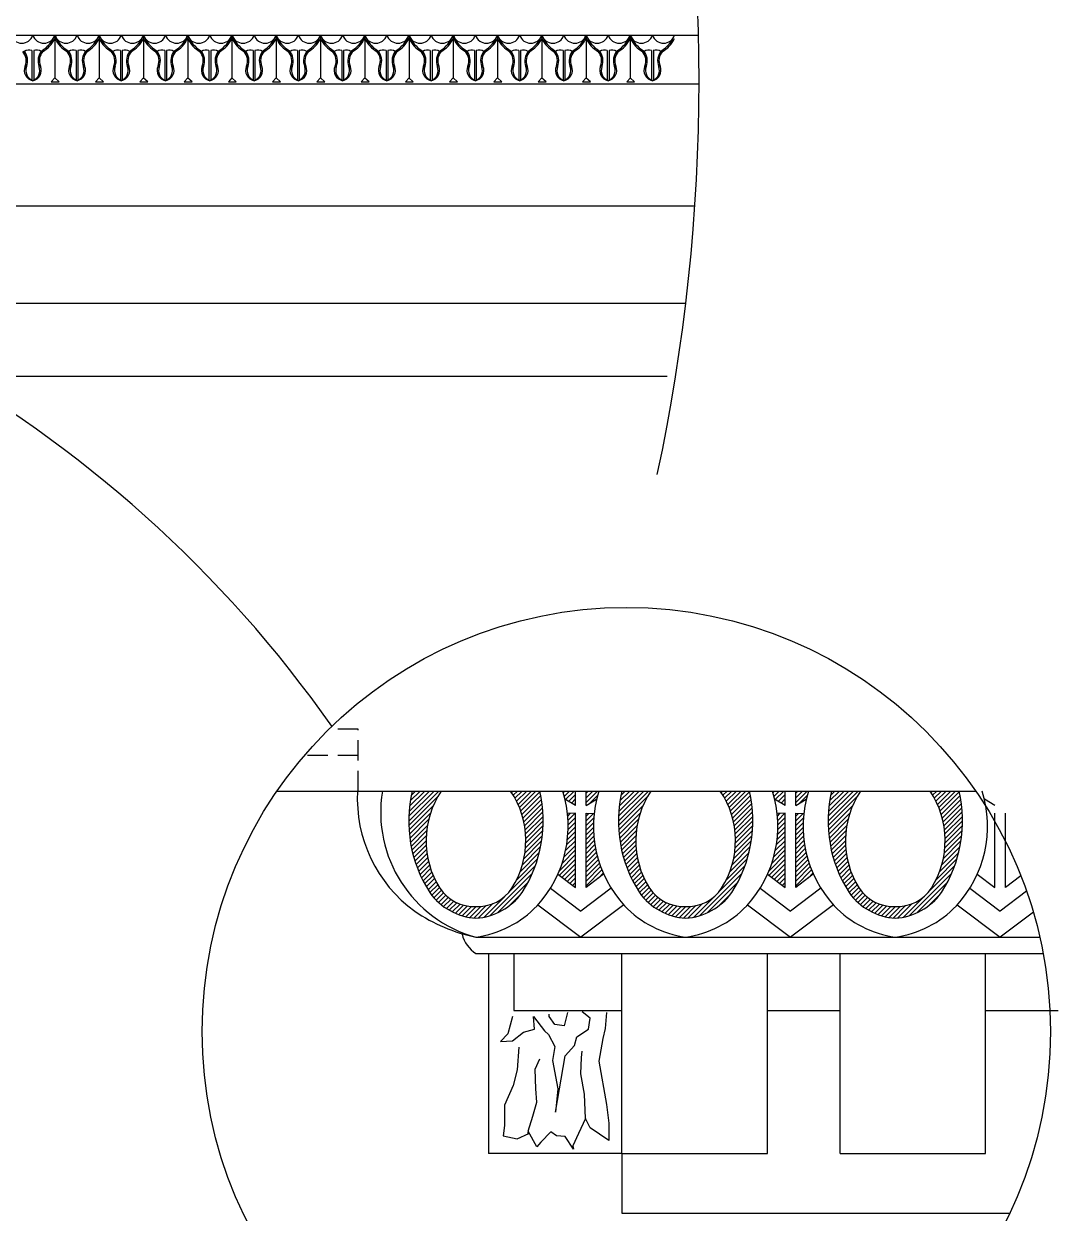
# Model space of a CAD drawing. Extents: x 225 to 2401, y 148 to 3508.
# Drawn here: x 1014 to 1651, y 1958 to 2691 of the extents above; entities that cross this region are included whole.
import ezdxf

# ---------------------------------------------------------------- set-up
doc = ezdxf.new("R2010")
doc.units = 0
doc.header["$LTSCALE"] = 10
doc.header["$MEASUREMENT"] = 0
doc.linetypes.add('HIDDEN', pattern=[0.375, 0.25, -0.125])
for name, color, linetype in [('3', 3, 'CONTINUOUS'), ('4', 4, 'CONTINUOUS'), ('7', 7, 'CONTINUOUS'), ('BH', 3, 'CONTINUOUS'), ('DIM', 3, 'CONTINUOUS')]:
    doc.layers.add(name, color=color, linetype=linetype)
pattern_1 = [(45, (603.1543, -441.7378), (-1.4274718, 1.4274718), [])]
pattern_2 = [(45, (732.3543, -441.7378), (-1.4274718, 1.4274718), [])]

msp = doc.modelspace()

# ---------------------------------------------------------------- hatches: boundary and pattern name
at = {"layer": '3'}
h = msp.add_hatch(dxfattribs=at)
h.set_pattern_fill('ANSI31', color=256, scale=16.15, style=0)
h.set_pattern_definition([(45, (473.9543, -441.7378), (-1.4274718, 1.4274718), [])])
h.paths.add_polyline_path([(1331.63, 2217.95), (1313.7, 2217.95, -0.297247), (1314.52, 2158.03, -0.262813), (1292.31, 2146.85, -0.262813), (1270.09, 2158.03, -0.297247), (1270.91, 2217.95), (1252.98, 2217.95, 0.20319), (1263.91, 2155.34, 0.224863), (1292.31, 2139.61, 0.224863), (1320.7, 2155.34, 0.20319)])
h = msp.add_hatch(dxfattribs=at)
h.set_pattern_fill('ANSI31', color=256, scale=16.15, style=0)
h.set_pattern_definition(pattern_1)
h.paths.add_polyline_path([(1353.68, 2217.95), (1345.77, 2217.95, -0.018345), (1347.18, 2212.85), (1353.68, 2208.97)])
h.paths.add_polyline_path([(1353.68, 2204.27), (1348.7, 2204, -0.133078), (1342.83, 2166.73), (1353.68, 2158.57)])
h.paths.add_polyline_path([(1365.11, 2204), (1360.14, 2204.27), (1360.14, 2158.57), (1370.98, 2166.73, -0.133078)])
h.paths.add_polyline_path([(1360.14, 2217.95), (1360.14, 2208.97), (1366.63, 2212.85, -0.018345), (1368.04, 2217.95)])
h = msp.add_hatch(dxfattribs=at)
h.set_pattern_fill('ANSI31', color=256, scale=16.15, style=0)
h.set_pattern_definition(pattern_1)
h.paths.add_polyline_path([(1460.83, 2217.95), (1442.9, 2217.95, -0.297247), (1443.72, 2158.03, -0.262813), (1421.51, 2146.85, -0.262813), (1399.29, 2158.03, -0.297247), (1400.11, 2217.95), (1382.18, 2217.95, 0.20319), (1393.11, 2155.34, 0.224863), (1421.51, 2139.61, 0.224863), (1449.9, 2155.34, 0.20319)])
h = msp.add_hatch(dxfattribs=at)
h.set_pattern_fill('ANSI31', color=256, scale=16.15, style=0)
h.set_pattern_definition(pattern_2)
h.paths.add_polyline_path([(1482.88, 2217.95), (1474.97, 2217.95, -0.018345), (1476.38, 2212.85), (1482.88, 2208.97)])
h.paths.add_polyline_path([(1482.88, 2204.27), (1477.9, 2204, -0.133078), (1472.03, 2166.73), (1482.88, 2158.57)])
h.paths.add_polyline_path([(1494.31, 2204), (1489.34, 2204.27), (1489.34, 2158.57), (1500.18, 2166.73, -0.133078)])
h.paths.add_polyline_path([(1489.34, 2217.95), (1489.34, 2208.97), (1495.83, 2212.85, -0.018345), (1497.24, 2217.95)])
at = {"layer": 'BH'}
h = msp.add_hatch(dxfattribs=at)
h.set_pattern_fill('ANSI31', color=256, scale=16.15, style=0)
h.set_pattern_definition(pattern_2)
h.paths.add_polyline_path([(1590.03, 2217.95), (1572.1, 2217.95, -0.297247), (1572.92, 2158.03, -0.262813), (1550.71, 2146.85, -0.262813), (1528.49, 2158.03, -0.297247), (1529.31, 2217.95), (1511.38, 2217.95, 0.20319), (1522.31, 2155.34, 0.224863), (1550.71, 2139.61, 0.224863), (1579.1, 2155.34, 0.20319)])

# ---------------------------------------------------------------- linework, layer by layer
at = {"layer": '3'}
for p, q in [((1032.89, 2683.47), (1032.89, 2657.12)), ((1032.89, 2683.47), (1032.89, 2657.12)), ((1060.16, 2683.47), (1060.16, 2657.12)), ((1087.43, 2683.47), (1087.43, 2657.12)), ((1114.71, 2683.47), (1114.71, 2657.12)), ((1141.98, 2683.47), (1141.98, 2657.12)), ((1169.25, 2683.47), (1169.25, 2657.12)), ((1196.53, 2683.47), (1196.53, 2657.12)), ((1223.8, 2683.47), (1223.8, 2657.12)), ((1251.07, 2683.47), (1251.07, 2657.12)), ((1278.34, 2683.47), (1278.34, 2657.12)), ((1305.62, 2683.47), (1305.62, 2657.12)), ((1332.89, 2683.47), (1332.89, 2657.12)), ((1360.16, 2683.47), (1360.16, 2657.12)), ((1387.43, 2683.47), (1387.43, 2657.12)), ((1018.71, 2674.05), (1018.71, 2655.76)), ((1019.8, 2674.05), (1019.8, 2655.76)), ((1045.98, 2674.05), (1045.98, 2655.76)), ((1045.98, 2674.05), (1045.98, 2655.76)), ((1047.07, 2674.05), (1047.07, 2655.76)), ((1047.07, 2674.05), (1047.07, 2655.76)), ((1073.25, 2674.05), (1073.25, 2655.76)), ((1074.34, 2674.05), (1074.34, 2655.76)), ((1100.53, 2674.05), (1100.53, 2655.76)), ((1101.62, 2674.05), (1101.62, 2655.76)), ((1127.8, 2674.05), (1127.8, 2655.76)), ((1128.89, 2674.05), (1128.89, 2655.76)), ((1155.07, 2674.05), (1155.07, 2655.76)), ((1156.16, 2674.05), (1156.16, 2655.76)), ((1182.34, 2674.05), (1182.34, 2655.76)), ((1183.43, 2674.05), (1183.43, 2655.76)), ((1209.62, 2674.05), (1209.62, 2655.76)), ((1210.71, 2674.05), (1210.71, 2655.76)), ((1236.89, 2674.05), (1236.89, 2655.76)), ((1237.98, 2674.05), (1237.98, 2655.76)), ((1264.16, 2674.05), (1264.16, 2655.76)), ((1265.25, 2674.05), (1265.25, 2655.76)), ((1291.43, 2674.05), (1291.43, 2655.76)), ((1292.53, 2674.05), (1292.53, 2655.76)), ((1318.71, 2674.05), (1318.71, 2655.76)), ((1319.8, 2674.05), (1319.8, 2655.76)), ((1345.98, 2674.05), (1345.98, 2655.76)), ((1347.07, 2674.05), (1347.07, 2655.76)), ((1373.25, 2674.05), (1373.25, 2655.76)), ((1374.34, 2674.05), (1374.34, 2655.76)), ((1400.53, 2674.05), (1400.53, 2655.76)), ((1401.62, 2674.05), (1401.62, 2655.76)), ((1032.9, 2657.19), (1030.66, 2654.86)), ((1032.9, 2657.19), (1030.66, 2654.86)), ((1030.66, 2654.86), (1035.53, 2654.86)), ((1030.66, 2654.86), (1035.53, 2654.86)), ((1035.53, 2654.86), (1032.8, 2657.19)), ((1035.53, 2654.86), (1032.8, 2657.19)), ((1060.18, 2657.19), (1057.93, 2654.86)), ((1057.93, 2654.86), (1062.81, 2654.86)), ((1062.81, 2654.86), (1060.08, 2657.19)), ((1087.45, 2657.19), (1085.21, 2654.86)), ((1085.21, 2654.86), (1090.08, 2654.86)), ((1090.08, 2654.86), (1087.35, 2657.19)), ((1114.72, 2657.19), (1112.48, 2654.86)), ((1112.48, 2654.86), (1117.35, 2654.86)), ((1117.35, 2654.86), (1114.62, 2657.19)), ((1141.99, 2657.19), (1139.75, 2654.86)), ((1139.75, 2654.86), (1144.62, 2654.86)), ((1144.62, 2654.86), (1141.9, 2657.19)), ((1169.27, 2657.19), (1167.02, 2654.86)), ((1167.02, 2654.86), (1171.9, 2654.86)), ((1171.9, 2654.86), (1169.17, 2657.19)), ((1196.54, 2657.19), (1194.3, 2654.86)), ((1194.3, 2654.86), (1199.17, 2654.86)), ((1199.17, 2654.86), (1196.44, 2657.19)), ((1223.81, 2657.19), (1221.57, 2654.86)), ((1221.57, 2654.86), (1226.44, 2654.86)), ((1226.44, 2654.86), (1223.71, 2657.19)), ((1251.08, 2657.19), (1248.84, 2654.86)), ((1248.84, 2654.86), (1253.72, 2654.86)), ((1253.72, 2654.86), (1250.99, 2657.19)), ((1278.36, 2657.19), (1276.12, 2654.86)), ((1276.12, 2654.86), (1280.99, 2654.86)), ((1280.99, 2654.86), (1278.26, 2657.19)), ((1305.63, 2657.19), (1303.39, 2654.86)), ((1303.39, 2654.86), (1308.26, 2654.86)), ((1308.26, 2654.86), (1305.53, 2657.19)), ((1332.9, 2657.19), (1330.66, 2654.86)), ((1330.66, 2654.86), (1335.53, 2654.86)), ((1335.53, 2654.86), (1332.8, 2657.19)), ((1360.18, 2657.19), (1357.93, 2654.86)), ((1357.93, 2654.86), (1362.81, 2654.86)), ((1362.81, 2654.86), (1360.08, 2657.19)), ((1387.45, 2657.19), (1385.21, 2654.86)), ((1385.21, 2654.86), (1390.08, 2654.86)), ((1390.08, 2654.86), (1387.35, 2657.19)), ((1353.68, 2208.97), (1347.18, 2212.85)), ((1353.68, 2208.97), (1353.68, 2217.95)), ((1360.14, 2208.97), (1360.14, 2217.95)), ((1360.14, 2208.97), (1366.63, 2212.85)), ((1482.88, 2208.97), (1476.38, 2212.85)), ((1482.88, 2208.97), (1482.88, 2217.95)), ((1489.34, 2208.97), (1489.34, 2217.95)), ((1489.34, 2208.97), (1495.83, 2212.85)), ((1612.08, 2208.97), (1605.58, 2212.85)), ((1353.68, 2204.27), (1348.7, 2204)), ((1353.68, 2158.57), (1353.68, 2204.27)), ((1360.14, 2204.27), (1365.11, 2204)), ((1360.14, 2158.57), (1360.14, 2204.27)), ((1482.88, 2204.27), (1477.9, 2204)), ((1482.88, 2158.57), (1482.88, 2204.27)), ((1489.34, 2204.27), (1494.31, 2204)), ((1489.34, 2158.57), (1489.34, 2204.27)), ((1612.08, 2158.57), (1612.08, 2204.27)), ((1618.54, 2158.57), (1618.54, 2204.27)), ((1342.83, 2166.73), (1353.68, 2158.57)), ((1370.98, 2166.73), (1360.14, 2158.57)), ((1472.03, 2166.73), (1482.88, 2158.57)), ((1500.18, 2166.73), (1489.34, 2158.57)), ((1601.23, 2166.73), (1612.08, 2158.57)), ((1628.06, 2165.74), (1618.54, 2158.57)), ((1338.22, 2158.07), (1356.91, 2144.01)), ((1375.59, 2158.07), (1356.91, 2144.01)), ((1467.42, 2158.07), (1486.11, 2144.01)), ((1504.79, 2158.07), (1486.11, 2144.01)), ((1596.62, 2158.07), (1615.31, 2144.01)), ((1631.6, 2156.27), (1615.31, 2144.01)), ((1330.44, 2147.76), (1356.91, 2127.84)), ((1383.37, 2147.76), (1356.91, 2127.84)), ((1459.64, 2147.76), (1486.11, 2127.84)), ((1512.57, 2147.76), (1486.11, 2127.84)), ((1588.84, 2147.76), (1615.31, 2127.84)), ((1635.79, 2143.26), (1615.31, 2127.84)), ((1292.31, 2127.88), (1639.79, 2127.88)), ((1315.72, 2117.88), (1315.72, 2082.68)), ((1471.91, 1994.68), (1471.91, 2117.88)), ((1516.71, 1994.68), (1516.71, 2117.88)), ((1606.31, 1994.68), (1606.31, 2117.88)), ((1315.72, 2082.68), (1382.31, 2082.68)), ((1471.91, 2082.68), (1516.71, 2082.68)), ((1606.31, 2082.68), (1651.11, 2082.68)), ((1382.31, 1994.68), (1471.91, 1994.68)), ((1382.31, 1994.68), (1382.31, 1994.68)), ((1516.71, 1994.68), (1606.31, 1994.68))]:
    msp.add_line(p, q, dxfattribs=at)
for points in [[(1404.07, 2412.96, 0.10605), (1404.07, 2898.02, -0.152399), (1434.18, 3413.58)], [(1252.98, 2217.95, 0.20319), (1263.91, 2155.34, 0.224863), (1292.31, 2139.61, 0.224863), (1320.7, 2155.34, 0.20319), (1331.63, 2217.95)], [(1270.91, 2217.95, 0.297247), (1270.09, 2158.03, 0.262813), (1292.31, 2146.85, 0.262813), (1314.52, 2158.03, 0.297247), (1313.7, 2217.95)], [(1368.04, 2217.95, 0.269333), (1383.85, 2147.24, 0.168546), (1421.51, 2127.88, 0.168546), (1459.16, 2147.24, 0.269333), (1474.97, 2217.95)], [(1382.18, 2217.95, 0.20319), (1393.11, 2155.34, 0.224863), (1421.51, 2139.61, 0.224863), (1449.9, 2155.34, 0.20319), (1460.83, 2217.95)], [(1400.11, 2217.95, 0.297247), (1399.29, 2158.03, 0.262813), (1421.51, 2146.85, 0.262813), (1443.72, 2158.03, 0.297247), (1442.9, 2217.95)], [(1497.24, 2217.95, 0.269333), (1513.05, 2147.24, 0.168546), (1550.71, 2127.88, 0.168546), (1588.36, 2147.24, 0.269333), (1604.17, 2217.95)], [(1511.38, 2217.95, 0.20319), (1522.31, 2155.34, 0.224863), (1550.71, 2139.61, 0.224863), (1579.1, 2155.34, 0.20319), (1590.03, 2217.95)], [(1529.31, 2217.95, 0.297247), (1528.49, 2158.03, 0.262813), (1550.71, 2146.85, 0.262813), (1572.92, 2158.03, 0.297247), (1572.1, 2217.95)]]:
    msp.add_lwpolyline(points, format="xyb", dxfattribs=at)
at = {"layer": '3', "linetype": 'HIDDEN', "ltscale": 5}
for points in [[(1219.75, 2217.94), (1219.75, 2256.07), (1201.78, 2256.07)], [(1219.75, 2217.94), (1219.75, 2239.82), (1186.6, 2239.82)]]:
    msp.add_lwpolyline(points, dxfattribs=at)
at = {"layer": '3'}
for centre, radius, start, end in [((1012.43, 2685.81), 7.21, 198.9672, 341.0328), ((1026.07, 2685.81), 7.21, 198.9672, 341.0328), ((1014.83, 2690.6), 19.41, 300.9337, 338.44161), ((1050.95, 2690.6), 19.41, 201.55839, 239.0663), ((1039.71, 2685.81), 7.21, 198.9672, 341.0328), ((1050.95, 2690.6), 19.41, 201.55839, 239.0663), ((1039.71, 2685.81), 7.21, 198.9672, 341.0328), ((1053.34, 2685.81), 7.21, 198.9672, 341.0328), ((1053.34, 2685.81), 7.21, 198.9672, 341.0328), ((1042.11, 2690.6), 19.41, 300.9337, 338.44161), ((1042.11, 2690.6), 19.41, 300.9337, 338.44161), ((1078.22, 2690.6), 19.41, 201.55839, 239.0663), ((1066.98, 2685.81), 7.21, 198.9672, 341.0328), ((1080.62, 2685.81), 7.21, 198.9672, 341.0328), ((1069.38, 2690.6), 19.41, 300.9337, 338.44161), ((1105.49, 2690.6), 19.41, 201.55839, 239.0663), ((1094.25, 2685.81), 7.21, 198.9672, 341.0328), ((1107.89, 2685.81), 7.21, 198.9672, 341.0328), ((1096.65, 2690.6), 19.41, 300.9337, 338.44161), ((1132.76, 2690.6), 19.41, 201.55839, 239.0663), ((1121.53, 2685.81), 7.21, 198.9672, 341.0328), ((1135.16, 2685.81), 7.21, 198.9672, 341.0328), ((1123.92, 2690.6), 19.41, 300.9337, 338.44161), ((1160.04, 2690.6), 19.41, 201.55839, 239.0663), ((1148.8, 2685.81), 7.21, 198.9672, 341.0328), ((1162.43, 2685.81), 7.21, 198.9672, 341.0328), ((1151.2, 2690.6), 19.41, 300.9337, 338.44161), ((1176.07, 2685.81), 7.21, 198.9672, 341.0328), ((1187.31, 2690.6), 19.41, 201.55839, 239.0663), ((1189.71, 2685.81), 7.21, 198.9672, 341.0328), ((1178.47, 2690.6), 19.41, 300.9337, 338.44161), ((1203.34, 2685.81), 7.21, 198.9672, 341.0328), ((1214.58, 2690.6), 19.41, 201.55839, 239.0663), ((1216.98, 2685.81), 7.21, 198.9672, 341.0328), ((1205.74, 2690.6), 19.41, 300.9337, 338.44161), ((1230.62, 2685.81), 7.21, 198.9672, 341.0328), ((1241.85, 2690.6), 19.41, 201.55839, 239.0663), ((1244.25, 2685.81), 7.21, 198.9672, 341.0328), ((1233.01, 2690.6), 19.41, 300.9337, 338.44161), ((1257.89, 2685.81), 7.21, 198.9672, 341.0328), ((1269.13, 2690.6), 19.41, 201.55839, 239.0663), ((1271.53, 2685.81), 7.21, 198.9672, 341.0328), ((1260.29, 2690.6), 19.41, 300.9337, 338.44161), ((1285.16, 2685.81), 7.21, 198.9672, 341.0328), ((1296.4, 2690.6), 19.41, 201.55839, 239.0663), ((1298.8, 2685.81), 7.21, 198.9672, 341.0328), ((1287.56, 2690.6), 19.41, 300.9337, 338.44161), ((1312.43, 2685.81), 7.21, 198.9672, 341.0328), ((1323.67, 2690.6), 19.41, 201.55839, 239.0663), ((1326.07, 2685.81), 7.21, 198.9672, 341.0328), ((1314.83, 2690.6), 19.41, 300.9337, 338.44161), ((1339.71, 2685.81), 7.21, 198.9672, 341.0328), ((1350.95, 2690.6), 19.41, 201.55839, 239.0663), ((1353.34, 2685.81), 7.21, 198.9672, 341.0328), ((1342.11, 2690.6), 19.41, 300.9337, 338.44161), ((1366.98, 2685.81), 7.21, 198.9672, 341.0328), ((1378.22, 2690.6), 19.41, 201.55839, 239.0663), ((1380.62, 2685.81), 7.21, 198.9672, 341.0328), ((1369.38, 2690.6), 19.41, 300.9337, 338.44161), ((1394.25, 2685.81), 7.21, 198.9672, 341.0328), ((1405.49, 2690.6), 19.41, 201.55839, 239.0663), ((1407.89, 2685.81), 7.21, 198.9672, 341.0328), ((1396.65, 2690.6), 19.41, 300.9337, 338.44161), ((1016.98, 2669.34), 5.01, 69.88384, 125.01352), ((1021.52, 2669.34), 5.01, 54.98648, 110.11616), ((1014.83, 2690.6), 20.23, 300.9337, 333.18068), ((1050.95, 2690.6), 20.23, 206.81932, 239.0663), ((1050.95, 2690.6), 20.23, 206.81932, 239.0663), ((1044.26, 2669.34), 5.01, 69.88384, 125.01352), ((1044.26, 2669.34), 5.01, 69.88384, 125.01352), ((1048.79, 2669.34), 5.01, 54.98648, 110.11616), ((1048.79, 2669.34), 5.01, 54.98648, 110.11616), ((1042.11, 2690.6), 20.23, 300.9337, 333.18068), ((1042.11, 2690.6), 20.23, 300.9337, 333.18068), ((1078.22, 2690.6), 20.23, 206.81932, 239.0663), ((1071.53, 2669.34), 5.01, 69.88384, 125.01352), ((1076.07, 2669.34), 5.01, 54.98648, 110.11616), ((1069.38, 2690.6), 20.23, 300.9337, 333.18068), ((1105.49, 2690.6), 20.23, 206.81932, 239.0663), ((1098.8, 2669.34), 5.01, 69.88384, 125.01352), ((1103.34, 2669.34), 5.01, 54.98648, 110.11616), ((1096.65, 2690.6), 20.23, 300.9337, 333.18068), ((1132.76, 2690.6), 20.23, 206.81932, 239.0663), ((1126.07, 2669.34), 5.01, 69.88384, 125.01352), ((1130.61, 2669.34), 5.01, 54.98648, 110.11616), ((1123.92, 2690.6), 20.23, 300.9337, 333.18068), ((1160.04, 2690.6), 20.23, 206.81932, 239.0663), ((1153.35, 2669.34), 5.01, 69.88384, 125.01352), ((1157.89, 2669.34), 5.01, 54.98648, 110.11616), ((1151.2, 2690.6), 20.23, 300.9337, 333.18068), ((1187.31, 2690.6), 20.23, 206.81932, 239.0663), ((1180.62, 2669.34), 5.01, 69.88384, 125.01352), ((1185.16, 2669.34), 5.01, 54.98648, 110.11616), ((1178.47, 2690.6), 20.23, 300.9337, 333.18068), ((1214.58, 2690.6), 20.23, 206.81932, 239.0663), ((1207.89, 2669.34), 5.01, 69.88384, 125.01352), ((1212.43, 2669.34), 5.01, 54.98648, 110.11616), ((1205.74, 2690.6), 20.23, 300.9337, 333.18068), ((1241.85, 2690.6), 20.23, 206.81932, 239.0663), ((1235.17, 2669.34), 5.01, 69.88384, 125.01352), ((1239.7, 2669.34), 5.01, 54.98648, 110.11616), ((1233.01, 2690.6), 20.23, 300.9337, 333.18068), ((1269.13, 2690.6), 20.23, 206.81932, 239.0663), ((1262.44, 2669.34), 5.01, 69.88384, 125.01352), ((1266.98, 2669.34), 5.01, 54.98648, 110.11616), ((1260.29, 2690.6), 20.23, 300.9337, 333.18068), ((1296.4, 2690.6), 20.23, 206.81932, 239.0663), ((1289.71, 2669.34), 5.01, 69.88384, 125.01352), ((1294.25, 2669.34), 5.01, 54.98648, 110.11616), ((1287.56, 2690.6), 20.23, 300.9337, 333.18068), ((1323.67, 2690.6), 20.23, 206.81932, 239.0663), ((1316.98, 2669.34), 5.01, 69.88384, 125.01352), ((1321.52, 2669.34), 5.01, 54.98648, 110.11616), ((1314.83, 2690.6), 20.23, 300.9337, 333.18068), ((1350.95, 2690.6), 20.23, 206.81932, 239.0663), ((1344.26, 2669.34), 5.01, 69.88384, 125.01352), ((1348.79, 2669.34), 5.01, 54.98648, 110.11616), ((1342.11, 2690.6), 20.23, 300.9337, 333.18068), ((1378.22, 2690.6), 20.23, 206.81932, 239.0663), ((1371.53, 2669.34), 5.01, 69.88384, 125.01352), ((1376.07, 2669.34), 5.01, 54.98648, 110.11616), ((1369.38, 2690.6), 20.23, 300.9337, 333.18068), ((1405.49, 2690.6), 20.23, 206.81932, 239.0663), ((1398.8, 2669.34), 5.01, 69.88384, 125.01352), ((1403.34, 2669.34), 5.01, 54.98648, 110.11616), ((1396.65, 2690.6), 20.23, 300.9337, 333.18068), ((1006.69, 2667.75), 8.54, 337.78464, 41.52113), ((1006.69, 2667.75), 9.36, 337.78464, 41.52113), ((1031.82, 2667.75), 9.36, 138.47887, 202.21536), ((1031.82, 2667.75), 8.54, 138.47887, 202.21536), ((1033.96, 2667.75), 8.54, 337.78464, 41.52113), ((1033.96, 2667.75), 8.54, 337.78464, 41.52113), ((1033.96, 2667.75), 9.36, 337.78464, 41.52113), ((1033.96, 2667.75), 9.36, 337.78464, 41.52113), ((1059.09, 2667.75), 9.36, 138.47887, 202.21536), ((1059.09, 2667.75), 9.36, 138.47887, 202.21536), ((1059.09, 2667.75), 8.54, 138.47887, 202.21536), ((1059.09, 2667.75), 8.54, 138.47887, 202.21536), ((1061.23, 2667.75), 8.54, 337.78464, 41.52113), ((1061.23, 2667.75), 9.36, 337.78464, 41.52113), ((1086.36, 2667.75), 9.36, 138.47887, 202.21536), ((1086.36, 2667.75), 8.54, 138.47887, 202.21536), ((1088.5, 2667.75), 8.54, 337.78464, 41.52113), ((1088.5, 2667.75), 9.36, 337.78464, 41.52113), ((1113.64, 2667.75), 9.36, 138.47887, 202.21536), ((1113.64, 2667.75), 8.54, 138.47887, 202.21536), ((1115.78, 2667.75), 8.54, 337.78464, 41.52113), ((1115.78, 2667.75), 9.36, 337.78464, 41.52113), ((1140.91, 2667.75), 9.36, 138.47887, 202.21536), ((1140.91, 2667.75), 8.54, 138.47887, 202.21536), ((1143.05, 2667.75), 8.54, 337.78464, 41.52113), ((1143.05, 2667.75), 9.36, 337.78464, 41.52113), ((1168.18, 2667.75), 9.36, 138.47887, 202.21536), ((1168.18, 2667.75), 8.54, 138.47887, 202.21536), ((1170.32, 2667.75), 8.54, 337.78464, 41.52113), ((1170.32, 2667.75), 9.36, 337.78464, 41.52113), ((1195.46, 2667.75), 9.36, 138.47887, 202.21536), ((1195.46, 2667.75), 8.54, 138.47887, 202.21536), ((1197.6, 2667.75), 8.54, 337.78464, 41.52113), ((1197.6, 2667.75), 9.36, 337.78464, 41.52113), ((1222.73, 2667.75), 9.36, 138.47887, 202.21536), ((1222.73, 2667.75), 8.54, 138.47887, 202.21536), ((1224.87, 2667.75), 8.54, 337.78464, 41.52113), ((1224.87, 2667.75), 9.36, 337.78464, 41.52113), ((1250, 2667.75), 9.36, 138.47887, 202.21536), ((1250, 2667.75), 8.54, 138.47887, 202.21536), ((1252.14, 2667.75), 8.54, 337.78464, 41.52113), ((1252.14, 2667.75), 9.36, 337.78464, 41.52113), ((1277.27, 2667.75), 9.36, 138.47887, 202.21536), ((1277.27, 2667.75), 8.54, 138.47887, 202.21536), ((1279.41, 2667.75), 8.54, 337.78464, 41.52113), ((1279.41, 2667.75), 9.36, 337.78464, 41.52113), ((1304.55, 2667.75), 9.36, 138.47887, 202.21536), ((1304.55, 2667.75), 8.54, 138.47887, 202.21536), ((1306.69, 2667.75), 8.54, 337.78464, 41.52113), ((1306.69, 2667.75), 9.36, 337.78464, 41.52113), ((1331.82, 2667.75), 9.36, 138.47887, 202.21536), ((1331.82, 2667.75), 8.54, 138.47887, 202.21536), ((1333.96, 2667.75), 8.54, 337.78464, 41.52113), ((1333.96, 2667.75), 9.36, 337.78464, 41.52113), ((1359.09, 2667.75), 9.36, 138.47887, 202.21536), ((1359.09, 2667.75), 8.54, 138.47887, 202.21536), ((1361.23, 2667.75), 8.54, 337.78464, 41.52113), ((1361.23, 2667.75), 9.36, 337.78464, 41.52113), ((1386.36, 2667.75), 9.36, 138.47887, 202.21536), ((1386.36, 2667.75), 8.54, 138.47887, 202.21536), ((1388.5, 2667.75), 8.54, 337.78464, 41.52113), ((1388.5, 2667.75), 9.36, 337.78464, 41.52113), ((1413.64, 2667.75), 9.36, 138.47887, 202.21536), ((1413.64, 2667.75), 8.54, 138.47887, 202.21536), ((1020.48, 2661.85), 6.46, 155.98408, 259.06297), ((1021.87, 2661.91), 6.91, 160.57849, 247.75151), ((1018.03, 2661.85), 6.46, 280.93703, 24.01592), ((1016.63, 2661.91), 6.91, 292.24849, 19.42151), ((1047.75, 2661.85), 6.46, 155.98408, 259.06297), ((1047.75, 2661.85), 6.46, 155.98408, 259.06297), ((1049.14, 2661.91), 6.91, 160.57849, 247.75151), ((1049.14, 2661.91), 6.91, 160.57849, 247.75151), ((1045.3, 2661.85), 6.46, 280.93703, 24.01592), ((1045.3, 2661.85), 6.46, 280.93703, 24.01592), ((1043.91, 2661.91), 6.91, 292.24849, 19.42151), ((1043.91, 2661.91), 6.91, 292.24849, 19.42151), ((1075.02, 2661.85), 6.46, 155.98408, 259.06297), ((1076.42, 2661.91), 6.91, 160.57849, 247.75151), ((1072.57, 2661.85), 6.46, 280.93703, 24.01592), ((1071.18, 2661.91), 6.91, 292.24849, 19.42151), ((1102.3, 2661.85), 6.46, 155.98408, 259.06297), ((1103.69, 2661.91), 6.91, 160.57849, 247.75151), ((1099.85, 2661.85), 6.46, 280.93703, 24.01592), ((1098.45, 2661.91), 6.91, 292.24849, 19.42151), ((1129.57, 2661.85), 6.46, 155.98408, 259.06297), ((1130.96, 2661.91), 6.91, 160.57849, 247.75151), ((1127.12, 2661.85), 6.46, 280.93703, 24.01592), ((1125.73, 2661.91), 6.91, 292.24849, 19.42151), ((1156.84, 2661.85), 6.46, 155.98408, 259.06297), ((1158.23, 2661.91), 6.91, 160.57849, 247.75151), ((1154.39, 2661.85), 6.46, 280.93703, 24.01592), ((1153, 2661.91), 6.91, 292.24849, 19.42151), ((1184.11, 2661.85), 6.46, 155.98408, 259.06297), ((1185.51, 2661.91), 6.91, 160.57849, 247.75151), ((1181.66, 2661.85), 6.46, 280.93703, 24.01592), ((1180.27, 2661.91), 6.91, 292.24849, 19.42151), ((1211.39, 2661.85), 6.46, 155.98408, 259.06297), ((1212.78, 2661.91), 6.91, 160.57849, 247.75151), ((1208.94, 2661.85), 6.46, 280.93703, 24.01592), ((1207.54, 2661.91), 6.91, 292.24849, 19.42151), ((1238.66, 2661.85), 6.46, 155.98408, 259.06297), ((1240.05, 2661.91), 6.91, 160.57849, 247.75151), ((1236.21, 2661.85), 6.46, 280.93703, 24.01592), ((1234.82, 2661.91), 6.91, 292.24849, 19.42151), ((1265.93, 2661.85), 6.46, 155.98408, 259.06297), ((1267.33, 2661.91), 6.91, 160.57849, 247.75151), ((1263.48, 2661.85), 6.46, 280.93703, 24.01592), ((1262.09, 2661.91), 6.91, 292.24849, 19.42151), ((1293.21, 2661.85), 6.46, 155.98408, 259.06297), ((1294.6, 2661.91), 6.91, 160.57849, 247.75151), ((1290.75, 2661.85), 6.46, 280.93703, 24.01592), ((1289.36, 2661.91), 6.91, 292.24849, 19.42151), ((1320.48, 2661.85), 6.46, 155.98408, 259.06297), ((1321.87, 2661.91), 6.91, 160.57849, 247.75151), ((1318.03, 2661.85), 6.46, 280.93703, 24.01592), ((1316.63, 2661.91), 6.91, 292.24849, 19.42151), ((1347.75, 2661.85), 6.46, 155.98408, 259.06297), ((1349.14, 2661.91), 6.91, 160.57849, 247.75151), ((1345.3, 2661.85), 6.46, 280.93703, 24.01592), ((1343.91, 2661.91), 6.91, 292.24849, 19.42151), ((1375.02, 2661.85), 6.46, 155.98408, 259.06297), ((1376.42, 2661.91), 6.91, 160.57849, 247.75151), ((1372.57, 2661.85), 6.46, 280.93703, 24.01592), ((1371.18, 2661.91), 6.91, 292.24849, 19.42151), ((1402.3, 2661.85), 6.46, 155.98408, 259.06297), ((1403.69, 2661.91), 6.91, 160.57849, 247.75151), ((1399.85, 2661.85), 6.46, 280.93703, 24.01592), ((1398.45, 2661.91), 6.91, 292.24849, 19.42151), ((1313.51, 2204.92), 79.91, 170.67047, 254.61255), ((1276.99, 2196.2), 72.13, 317.25135, 17.5471), ((1283.23, 2191.83), 64.59, 278.07427, 316.34255)]:
    msp.add_arc(centre, radius, start, end, dxfattribs=at)
at = {"layer": '4'}
for p, q in [((912.43, 2473.47), (1410.08, 2473.47)), ((1169.72, 2217.88), (1229.98, 2217.88)), ((1292.31, 2117.88), (1382.31, 2117.88)), ((1300.12, 2117.88), (1300.12, 1994.68)), ((1382.31, 1994.68), (1382.31, 2117.88)), ((1382.31, 1994.68), (1300.12, 1994.68)), ((1382.31, 1994.68), (1382.31, 1957.88)), ((1382.31, 1957.88), (1402.31, 1957.88))]:
    msp.add_line(p, q, dxfattribs=at)
msp.add_lwpolyline([(1219.35, 2217.95, 0.255439), (1254.65, 2143.85, 0.098014), (1292.31, 2127.88, 0.098014)], format="xyb", dxfattribs=at)
msp.add_arc((1302.7, 2134.36), 19.49, 193.89624, 237.75401, dxfattribs=at)
at = {"layer": '7'}
for p, q in [((487.43, 2683.47), (1429.46, 2683.47)), ((522.43, 2653.47), (1429.79, 2653.47)), ((522.43, 2578.47), (1427.23, 2578.47)), ((532.43, 2518.47), (1421.65, 2518.47)), ((537.43, 2473.47), (1410.08, 2473.47)), ((1229.98, 2217.88), (1600.29, 2217.88)), ((1382.31, 2117.88), (1641.87, 2117.88)), ((1402.31, 1957.88), (1621.22, 1957.88))]:
    msp.add_line(p, q, dxfattribs=at)
at = {"layer": 'BH'}
for points in [[(1314.79, 2079.01), (1311.89, 2068.38), (1307.54, 2063.55), (1314.79, 2064.03), (1321.56, 2069.35), (1328.33, 2071.28), (1327.85, 2079.01), (1334.62, 2070.31), (1337.04, 2067.9), (1340.91, 2060.65), (1339.46, 2051.95), (1342.85, 2034.56), (1341.4, 2020.07), (1347.2, 2054.85), (1353, 2061.13), (1354.46, 2066.45), (1361.71, 2071.28), (1362.68, 2078.04), (1357.84, 2081.91)], [(1348.65, 2081.42), (1346.72, 2073.21), (1340.91, 2074.18), (1337.53, 2079.01), (1337.53, 2080.46)], [(1372.83, 2081.42), (1371.87, 2071.76), (1370.42, 2065.48), (1368, 2051.47), (1372.83, 2024.9), (1374.29, 2013.3), (1374.29, 2002.67), (1362.68, 2010.4), (1359.78, 2016.2), (1359.29, 2031.18), (1356.87, 2043.74), (1357.36, 2053.89), (1357.84, 2057.75)], [(1318.66, 2060.17), (1317.69, 2046.16), (1315.28, 2036.49), (1309.95, 2024.41), (1309.95, 2011.85), (1308.99, 2005.57), (1317.69, 2003.64), (1324.95, 2007.02), (1324.09, 2007.29)], [(1359.78, 2016.2), (1355.42, 2007.02), (1352.04, 1999.29), (1352.52, 1997.36), (1347.2, 2005.09), (1341.88, 2005.57), (1338.49, 2007.99), (1332.2, 2001.71), (1329.79, 1998.81), (1324.47, 2008.47), (1327.37, 2017.65), (1329.79, 2026.35), (1329.3, 2034.56), (1328.82, 2046.64), (1331.72, 2052.92)]]:
    msp.add_lwpolyline(points, dxfattribs=at)
msp.add_circle((1385, 2069.71), 261.35, dxfattribs=at)
at = {"layer": 'DIM'}
msp.add_lwpolyline([(1203.55, 2257.8, 0.23022), (620.19, 2580.71, -0.486896), (441.54, 2943.97)], format="xyb", dxfattribs=at)

doc.saveas('drawing.dxf')
